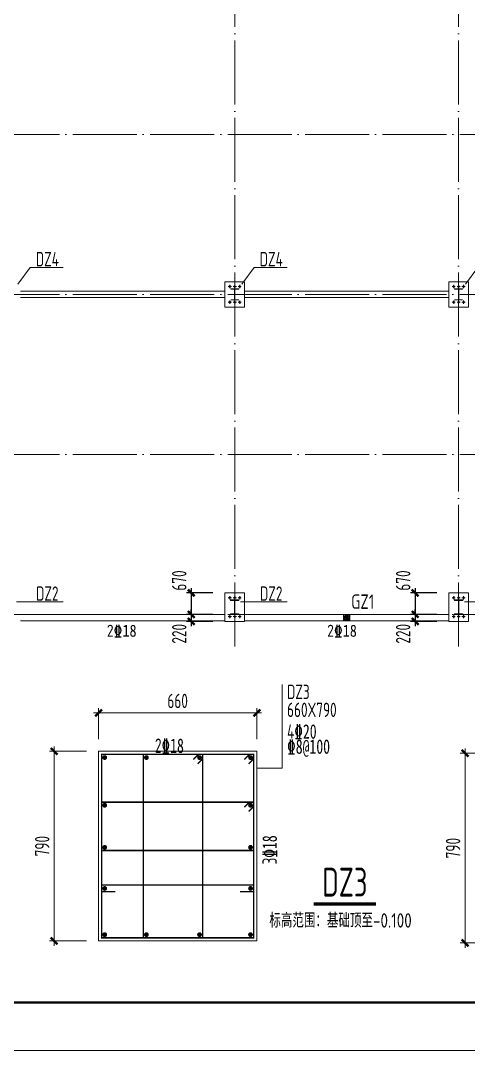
# Model space of a CAD drawing. Header units: millimetres. Extents: x 19781 to 898973, y -947928 to -267362.
# Drawn here: x 187047 to 201047, y -384690 to -352504 of the extents above; entities that cross this region are included whole.
import ezdxf
from ezdxf.enums import TextEntityAlignment as Align

# ---------------------------------------------------------------- set-up
doc = ezdxf.new("R2010")
doc.units = ezdxf.units.MM
doc.header["$LTSCALE"] = 100
doc.linetypes.add('CENTERX2', pattern=[101.599999, 63.5, -12.7, 12.7, -12.7])
doc.linetypes.add('DOTE', pattern=[2.42, 2, -0.2, 0.02, -0.2])
doc.layers.get('0').update_dxf_attribs({"lineweight": 18})
for name, color, linetype, lineweight in [('10', 7, 'Continuous', 18), ('1000', 2, 'Continuous', 18), ('11000', 4, 'Continuous', 18), ('14', 2, 'Continuous', 18), ('BORDER', 7, 'Continuous', 18), ('DIM', 3, 'Continuous', 18), ('DOTE', 1, 'DOTE', 18), ('HATCH', 254, 'Continuous', 18), ('HIDE_BEAMDIMMASS', 2, 'Continuous', 18), ('REIN', 1, 'Continuous', 18), ('S_BEAM', 4, 'Continuous', 18), ('S_BEAMDIMLOCAL', 7, 'Continuous', 18), ('TEXT', 7, 'Continuous', 18), ('图名下划线', 7, 'Continuous', 18), ('数字', 3, 'Continuous', 20), ('柱', 2, 'Continuous', 18), ('楼板负筋文字', 7, 'Continuous', 18), ('轴线', 1, 'CENTERX2', 13), ('钢柱', 4, 'Continuous', 20)]:
    doc.layers.add(name, color=color, linetype=linetype, lineweight=lineweight)
doc.styles.get("Standard").update_dxf_attribs({"font": 'tssdeng.shx', "bigfont": 'hztxt.shx'})
doc.styles.add('TSSD_REIN', font='tssdeng.shx', dxfattribs={"width": 0.7, "bigfont": 'hztxt.shx'})
doc.dimstyles.new('TSSD_100_100', dxfattribs={"dimtxt": 300, "dimasz": 100, "dimexe": 100, "dimexo": 250, "dimgap": 100, "dimtad": 1, "dimdec": 0, "dimzin": 0, "dimdsep": 46, "dimtxsty": 'TSSD_REIN', "dimblk": 'ARCHTICK', "dimcen": 0, "dimdle": 100, "dimclrt": 7, "dimadec": 0, "dimazin": 0, "dimtfac": 1, "dimtdec": 0, "dimtix": 1, "dimtmove": 2, "dimatfit": 3, "dimfxl": 1, "dimtolj": 1, "dimtzin": 0, "dimarcsym": 0})
pattern_1 = [(315, (0, 0), (7.07106781, 7.07106781), []), (315, (0, -2.5), (7.07106781, 7.07106781), [])]

# ---------------------------------------------------------------- blocks, each defined once
blk = doc.blocks.new('_ArchTick_0')
at = {"color": 0, "linetype": 'ByBlock'}
blk.add_lwpolyline([(-0.71, -0.71, 0.5, 0.5, 0), (0.71, 0.71, 0.5, 0.5, 0)], format="xyseb", dxfattribs=at)
blk = doc.blocks.new('*X958')
at = {"layer": 'DIM', "color": 0, "lineweight": -2, "ltscale": 100, "transparency": 16777216}
for p, q in [((193062, -370392), (192232, -370392)), ((192382, -370242), (192382, -371212)), ((193062, -371062), (192232, -371062))]:
    blk.add_line(p, q, dxfattribs=at)
at = {"layer": 'DIM', "color": 0, "lineweight": -2, "ltscale": 100, "transparency": 16777216, "xscale": 150, "yscale": 150, "zscale": 150}
for p, rotation in [((192382, -370392), 90), ((192382, -371062), 270)]:
    blk.add_blockref('_ArchTick_0', p, dxfattribs=dict(at, rotation=rotation))
at = {"layer": 'DIM', "color": 7, "ltscale": 100, "transparency": 16777216, "insert": (192007, -370005), "char_height": 450, "width": 2385, "attachment_point": 5, "rotation": 90, "style": 'TSSD_REIN'}
blk.add_mtext('670', dxfattribs=at)
blk = doc.blocks.new('_ARCHTICK')
at = {"color": 0, "linetype": 'ByBlock', "const_width": 0.5}
blk.add_lwpolyline([(-0.5, -0.5), (0.5, 0.5)], dxfattribs=at)
blk = doc.blocks.new('*X959')
at = {"layer": 'DIM', "color": 0, "lineweight": -2, "ltscale": 100, "transparency": 16777216}
for p, q in [((193062, -371062), (192232, -371062)), ((192382, -371062), (192382, -370912)), ((192382, -371062), (192382, -371282)), ((193062, -371282), (192232, -371282)), ((192382, -371282), (192382, -371432))]:
    blk.add_line(p, q, dxfattribs=at)
at = {"layer": 'DIM', "color": 0, "lineweight": -2, "ltscale": 100, "transparency": 16777216, "xscale": 150, "yscale": 150, "zscale": 150}
for p, rotation in [((192382, -371062), 270), ((192382, -371282), 90)]:
    blk.add_blockref('_ArchTick_0', p, dxfattribs=dict(at, rotation=rotation))
at = {"layer": 'DIM', "color": 7, "ltscale": 100, "transparency": 16777216, "insert": (192007, -371669), "char_height": 450, "width": 2430, "attachment_point": 5, "rotation": 90, "style": 'TSSD_REIN'}
blk.add_mtext('220', dxfattribs=at)
blk = doc.blocks.new('*X962')
at = {"layer": 'DIM', "color": 0, "lineweight": -2, "ltscale": 100, "transparency": 16777216}
for p, q in [((200062, -370392), (199232, -370392)), ((199382, -370242), (199382, -371212)), ((200062, -371062), (199232, -371062))]:
    blk.add_line(p, q, dxfattribs=at)
at = {"layer": 'DIM', "color": 0, "lineweight": -2, "ltscale": 100, "transparency": 16777216, "xscale": 150, "yscale": 150, "zscale": 150}
for p, rotation in [((199382, -370392), 90), ((199382, -371062), 270)]:
    blk.add_blockref('_ArchTick_0', p, dxfattribs=dict(at, rotation=rotation))
at = {"layer": 'DIM', "color": 7, "ltscale": 100, "transparency": 16777216, "insert": (199007, -370005), "char_height": 450, "width": 2385, "attachment_point": 5, "rotation": 90, "style": 'TSSD_REIN'}
blk.add_mtext('670', dxfattribs=at)
blk = doc.blocks.new('*X963')
at = {"layer": 'DIM', "color": 0, "lineweight": -2, "ltscale": 100, "transparency": 16777216}
for p, q in [((200062, -371062), (199232, -371062)), ((199382, -371062), (199382, -370912)), ((199382, -371062), (199382, -371282)), ((200062, -371282), (199232, -371282)), ((199382, -371282), (199382, -371432))]:
    blk.add_line(p, q, dxfattribs=at)
at = {"layer": 'DIM', "color": 0, "lineweight": -2, "ltscale": 100, "transparency": 16777216, "xscale": 150, "yscale": 150, "zscale": 150}
for p, rotation in [((199382, -371062), 270), ((199382, -371282), 90)]:
    blk.add_blockref('_ArchTick_0', p, dxfattribs=dict(at, rotation=rotation))
at = {"layer": 'DIM', "color": 7, "ltscale": 100, "transparency": 16777216, "insert": (199007, -371669), "char_height": 450, "width": 2430, "attachment_point": 5, "rotation": 90, "style": 'TSSD_REIN'}
blk.add_mtext('220', dxfattribs=at)
blk = doc.blocks.new('*X1391')
at = {"layer": 'DIM', "color": 0, "lineweight": -2, "ltscale": 100, "transparency": 16777216}
for p, q in [((1038, 5690), (265, 5690)), ((365, 5790), (365, 1640)), ((1038, 1740), (265, 1740))]:
    blk.add_line(p, q, dxfattribs=at)
at = {"layer": 'DIM', "color": 0, "lineweight": -2, "ltscale": 100, "transparency": 16777216, "xscale": 100, "yscale": 100, "zscale": 100}
for p, rotation in [((365, 5690), 90), ((365, 1740), 270)]:
    blk.add_blockref('_ArchTick_0', p, dxfattribs=dict(at, rotation=rotation))
at = {"layer": 'DIM', "color": 7, "ltscale": 100, "transparency": 16777216, "insert": (115, 3715), "char_height": 300, "width": 1620, "attachment_point": 5, "rotation": 90, "style": 'TSSD_REIN'}
blk.add_mtext('790', dxfattribs=at)
blk = doc.blocks.new('*X1392')
at = {"layer": 'DIM', "color": 0, "lineweight": -2, "ltscale": 100, "transparency": 16777216}
for p, q in [((1188, 6490), (4688, 6490)), ((1288, 5940), (1288, 6590)), ((4588, 5940), (4588, 6590))]:
    blk.add_line(p, q, dxfattribs=at)
at = {"layer": 'DIM', "color": 0, "lineweight": -2, "ltscale": 100, "transparency": 16777216, "xscale": 100, "yscale": 100, "zscale": 100, "rotation": 180}
blk.add_blockref('_ArchTick_0', (1288, 6490), dxfattribs=at)
at = {"layer": 'DIM', "color": 0, "lineweight": -2, "ltscale": 100, "transparency": 16777216, "xscale": 100, "yscale": 100, "zscale": 100}
blk.add_blockref('_ArchTick_0', (4588, 6490), dxfattribs=at)
at = {"layer": 'DIM', "color": 7, "ltscale": 100, "transparency": 16777216, "insert": (2938, 6740), "char_height": 300, "width": 1590, "attachment_point": 5, "style": 'TSSD_REIN'}
blk.add_mtext('660', dxfattribs=at)
blk = doc.blocks.new('*X1394')
at = {"layer": 'DIM', "color": 0, "lineweight": -2, "ltscale": 100, "transparency": 16777216}
for p, q in [((1038, 5690), (265, 5690)), ((365, 5790), (365, 1640)), ((1038, 1740), (265, 1740))]:
    blk.add_line(p, q, dxfattribs=at)
at = {"layer": 'DIM', "color": 0, "lineweight": -2, "ltscale": 100, "transparency": 16777216, "xscale": 100, "yscale": 100, "zscale": 100}
for p, rotation in [((365, 5690), 90), ((365, 1740), 270)]:
    blk.add_blockref('_ArchTick_0', p, dxfattribs=dict(at, rotation=rotation))
at = {"layer": 'DIM', "color": 7, "ltscale": 100, "transparency": 16777216, "insert": (115, 3715), "char_height": 300, "width": 1620, "attachment_point": 5, "rotation": 90, "style": 'TSSD_REIN'}
blk.add_mtext('790', dxfattribs=at)
blk = doc.blocks.new('*X1395')
at = {"layer": 'DIM', "color": 0, "lineweight": -2, "ltscale": 100, "transparency": 16777216}
for p, q in [((1188, 6490), (4438, 6490)), ((1288, 5940), (1288, 6590)), ((4338, 5940), (4338, 6590))]:
    blk.add_line(p, q, dxfattribs=at)
at = {"layer": 'DIM', "color": 0, "lineweight": -2, "ltscale": 100, "transparency": 16777216, "xscale": 100, "yscale": 100, "zscale": 100, "rotation": 180}
blk.add_blockref('_ArchTick_0', (1288, 6490), dxfattribs=at)
at = {"layer": 'DIM', "color": 0, "lineweight": -2, "ltscale": 100, "transparency": 16777216, "xscale": 100, "yscale": 100, "zscale": 100}
blk.add_blockref('_ArchTick_0', (4338, 6490), dxfattribs=at)
at = {"layer": 'DIM', "color": 7, "ltscale": 100, "transparency": 16777216, "insert": (2813, 6740), "char_height": 300, "width": 1590, "attachment_point": 5, "style": 'TSSD_REIN'}
blk.add_mtext('610', dxfattribs=at)
blk = doc.blocks.new('A$C42567538')
at = {"layer": '1000', "ltscale": 100}
blk.add_lwpolyline([(4587.9, 5690), (1287.9, 5690), (1287.9, 1740), (4587.9, 1740)], close=True, dxfattribs=at)
at = {"layer": 'REIN', "ltscale": 100}
for points in [[(4522.9, 5625, 30, 30, 0), (1352.9, 5625, 30, 30, 0), (1352.9, 1805, 30, 30, 0), (4522.9, 1805, 30, 30, 0)], [(1392.9, 5560, 50, 50, 1), (1442.9, 5560, 50, 50, 1)], [(3459.9, 5625, 30, 30, 0), (2221.9, 5625, 30, 30, 0), (2221.9, 1805, 30, 30, 0), (3459.9, 1805, 30, 30, 0)], [(2261.9, 5560, 50, 50, 1), (2311.9, 5560, 50, 50, 1)], [(3369.9, 5560, 50, 50, 1), (3419.9, 5560, 50, 50, 1)], [(4432.9, 5560, 50, 50, 1), (4482.9, 5560, 50, 50, 1)], [(4522.9, 4631, 30, 30, 0), (1352.9, 4631, 30, 30, 0), (1352.9, 3624, 30, 30, 0), (4522.9, 3624, 30, 30, 0)], [(1392.9, 4566, 50, 50, 1), (1442.9, 4566, 50, 50, 1)], [(4432.9, 4566, 50, 50, 1), (4482.9, 4566, 50, 50, 1)], [(1392.9, 3689, 50, 50, 1), (1442.9, 3689, 50, 50, 1)], [(4432.9, 3689, 50, 50, 1), (4482.9, 3689, 50, 50, 1)], [(1392.9, 2833, 50, 50, 1), (1442.9, 2833, 50, 50, 1)], [(4432.9, 2833, 50, 50, 1), (4482.9, 2833, 50, 50, 1)], [(1392.9, 1870, 50, 50, 1), (1442.9, 1870, 50, 50, 1)], [(2261.9, 1870, 50, 50, 1), (2311.9, 1870, 50, 50, 1)], [(3369.9, 1870, 50, 50, 1), (3419.9, 1870, 50, 50, 1)], [(4432.9, 1870, 50, 50, 1), (4482.9, 1870, 50, 50, 1)]]:
    blk.add_lwpolyline(points, format="xyseb", close=True, dxfattribs=at)
for points in [[(3264.1, 5521.1, 30, 30, 0), (3368.1, 5625, 30, 30, 0)], [(4327.1, 5521.1, 30, 30, 0), (4431.1, 5625, 30, 30, 0)], [(3459.9, 5533.1, 30, 30, 0), (3356.1, 5429.2, 30, 30, 0)], [(4522.9, 5533.1, 30, 30, 0), (4419.1, 5429.2, 30, 30, 0)], [(4327.1, 4527.1, 30, 30, 0), (4431.1, 4631, 30, 30, 0)], [(4522.9, 4539.1, 30, 30, 0), (4419.1, 4435.2, 30, 30, 0)], [(1352.9, 2907, 30, 30, 0), (4522.9, 2907, 30, 30, 0)], [(1352.9, 2768, 30, 30, 0), (1636.9, 2768, 30, 30, 0)], [(4522.9, 2768, 30, 30, 0), (4238.9, 2768, 30, 30, 0)]]:
    blk.add_lwpolyline(points, format="xyseb", dxfattribs=at)
at = {"layer": 'TEXT', "lineweight": 9}
for q in [(5118.9, 7079), (4587.9, 5339)]:
    blk.add_line((5118.9, 5339), q, dxfattribs=at)
at = {"layer": '图名下划线'}
blk.add_lwpolyline([(5775.9, 2507.1, 70.1, 70.1, 0), (7071.9, 2507.1, 70.1, 70.1, 0)], format="xyseb", dxfattribs=at)
at = {"layer": 'TEXT', "lineweight": 9, "style": 'TSSD_REIN'}
for s, width, p in [('DZ3', 0.7, (5218.9, 6779)), ('660X790', 0.7, (5218.9, 6404)), ('标高范围：基础顶至-0.100', 0.8, (4849.5, 2016))]:
    blk.add_text(s, height=300, dxfattribs=dict(at, width=width)).set_placement(p)
at = {"layer": 'TEXT', "lineweight": 9, "char_height": 300, "attachment_point": 7, "style": 'TSSD_REIN'}
for s, insert, width in [('4{\\fsimsun|b0|i0|c0|p253;\x8420}', (5218.9, 5949), 831.5), ('2{\\fsimsun|b0|i0|c0|p253;\x8418}', (2465.9, 5653), 764), ('{\\fsimsun|b0|i0|c0|p253;\x848@100}', (5220.1, 5574), 1369.75)]:
    blk.add_mtext(s, dxfattribs=dict(at, insert=insert, width=width))
at = {"layer": 'TEXT', "lineweight": 9, "insert": (5009.9, 3333), "char_height": 300, "width": 741.5, "attachment_point": 7, "rotation": 90, "style": 'TSSD_REIN'}
blk.add_mtext('3{\\fsimsun|b0|i0|c0|p253;\x8418}', dxfattribs=at)
at = {"layer": '楼板负筋文字', "style": 'TSSD_REIN', "width": 0.7}
blk.add_text('DZ3', height=600, dxfattribs=at).set_placement((5950.6, 2664.3))
at = {"layer": 'DIM', "ltscale": 100}
dim = blk.add_linear_dim(base=(4587.9, 6490), p1=(1287.9, 5690), p2=(4587.9, 5690), text='660', dimstyle='TSSD_100_100', override={"dimsah": 1}, dxfattribs=at)
dim.commit()
dim.dimension.update_dxf_attribs({"geometry": '*X1392', "text_midpoint": (2937.9, 6740)})
dim = blk.add_linear_dim(base=(365.4, 1740), p1=(1287.9, 5690), p2=(1287.9, 1740), angle=270, text='790', dimstyle='TSSD_100_100', override={"dimsah": 1}, dxfattribs=at)
dim.commit()
dim.dimension.update_dxf_attribs({"geometry": '*X1391', "text_midpoint": (115.4, 3715)})
blk = doc.blocks.new('A$C57D44CBD')
at = {"layer": '1000', "ltscale": 100}
blk.add_lwpolyline([(4337.9, 5690), (1287.9, 5690), (1287.9, 1740), (4337.9, 1740)], close=True, dxfattribs=at)
at = {"layer": 'REIN', "ltscale": 100}
for points in [[(4272.9, 5625, 30, 30, 0), (1352.9, 5625, 30, 30, 0), (1352.9, 1805, 30, 30, 0), (4272.9, 1805, 30, 30, 0)], [(1392.9, 5560, 50, 50, 1), (1442.9, 5560, 50, 50, 1)], [(3325.9, 5625, 30, 30, 0), (2221.9, 5625, 30, 30, 0), (2221.9, 1805, 30, 30, 0), (3325.9, 1805, 30, 30, 0)], [(2261.9, 5560, 50, 50, 1), (2311.9, 5560, 50, 50, 1)], [(3235.9, 5560, 50, 50, 1), (3285.9, 5560, 50, 50, 1)], [(4182.9, 5560, 50, 50, 1), (4232.9, 5560, 50, 50, 1)], [(4272.9, 4631, 30, 30, 0), (1352.9, 4631, 30, 30, 0), (1352.9, 3624, 30, 30, 0), (4272.9, 3624, 30, 30, 0)], [(1392.9, 4566, 50, 50, 1), (1442.9, 4566, 50, 50, 1)], [(4182.9, 4566, 50, 50, 1), (4232.9, 4566, 50, 50, 1)], [(1392.9, 3689, 50, 50, 1), (1442.9, 3689, 50, 50, 1)], [(4182.9, 3689, 50, 50, 1), (4232.9, 3689, 50, 50, 1)], [(1392.9, 2833, 50, 50, 1), (1442.9, 2833, 50, 50, 1)], [(4182.9, 2833, 50, 50, 1), (4232.9, 2833, 50, 50, 1)], [(1392.9, 1870, 50, 50, 1), (1442.9, 1870, 50, 50, 1)], [(2261.9, 1870, 50, 50, 1), (2311.9, 1870, 50, 50, 1)], [(3235.9, 1870, 50, 50, 1), (3285.9, 1870, 50, 50, 1)], [(4182.9, 1870, 50, 50, 1), (4232.9, 1870, 50, 50, 1)]]:
    blk.add_lwpolyline(points, format="xyseb", close=True, dxfattribs=at)
for points in [[(3130.1, 5521.1, 30, 30, 0), (3234.1, 5625, 30, 30, 0)], [(4077.1, 5521.1, 30, 30, 0), (4181.1, 5625, 30, 30, 0)], [(3325.9, 5533.1, 30, 30, 0), (3222.1, 5429.2, 30, 30, 0)], [(4272.9, 5533.1, 30, 30, 0), (4169.1, 5429.2, 30, 30, 0)], [(4077.1, 4527.1, 30, 30, 0), (4181.1, 4631, 30, 30, 0)], [(4272.9, 4539.1, 30, 30, 0), (4169.1, 4435.2, 30, 30, 0)], [(1352.9, 2907, 30, 30, 0), (4272.9, 2907, 30, 30, 0)], [(1352.9, 2768, 30, 30, 0), (1636.9, 2768, 30, 30, 0)], [(4272.9, 2768, 30, 30, 0), (3988.9, 2768, 30, 30, 0)]]:
    blk.add_lwpolyline(points, format="xyseb", dxfattribs=at)
at = {"layer": 'TEXT', "lineweight": 9}
for q in [(4868.9, 7079), (4337.9, 5339)]:
    blk.add_line((4868.9, 5339), q, dxfattribs=at)
at = {"layer": '图名下划线'}
blk.add_lwpolyline([(5500.9, 2390.1, 70.1, 70.1, 0), (6796.9, 2390.1, 70.1, 70.1, 0)], format="xyseb", dxfattribs=at)
at = {"layer": 'TEXT', "lineweight": 9, "style": 'TSSD_REIN'}
for s, width, p in [('DZ4', 0.7, (4968.9, 6779)), ('610X790', 0.7, (4968.9, 6404)), ('标高范围：基础顶至-0.100', 0.8, (4574.5, 1899))]:
    blk.add_text(s, height=300, dxfattribs=dict(at, width=width)).set_placement(p)
at = {"layer": 'TEXT', "lineweight": 9, "char_height": 300, "attachment_point": 7, "style": 'TSSD_REIN'}
for s, insert, width in [('4{\\fsimsun|b0|i0|c0|p253;\x8420}', (4968.9, 5949), 831.5), ('2{\\fsimsun|b0|i0|c0|p253;\x8418}', (2465.9, 5653), 764), ('{\\fsimsun|b0|i0|c0|p253;\x848@100}', (4970.1, 5574), 1369.75)]:
    blk.add_mtext(s, dxfattribs=dict(at, insert=insert, width=width))
at = {"layer": 'TEXT', "lineweight": 9, "insert": (4759.9, 3333), "char_height": 300, "width": 741.5, "attachment_point": 7, "rotation": 90, "style": 'TSSD_REIN'}
blk.add_mtext('3{\\fsimsun|b0|i0|c0|p253;\x8418}', dxfattribs=at)
at = {"layer": '楼板负筋文字', "style": 'TSSD_REIN', "width": 0.7}
blk.add_text('DZ4', height=600, dxfattribs=at).set_placement((5675.6, 2547.3))
at = {"layer": 'DIM', "ltscale": 100}
dim = blk.add_linear_dim(base=(4337.9, 6490), p1=(1287.9, 5690), p2=(4337.9, 5690), text='610', dimstyle='TSSD_100_100', override={"dimsah": 1}, dxfattribs=at)
dim.commit()
dim.dimension.update_dxf_attribs({"geometry": '*X1395', "text_midpoint": (2812.9, 6740)})
dim = blk.add_linear_dim(base=(365.4, 1740), p1=(1287.9, 5690), p2=(1287.9, 1740), angle=270, text='790', dimstyle='TSSD_100_100', override={"dimsah": 1}, dxfattribs=at)
dim.commit()
dim.dimension.update_dxf_attribs({"geometry": '*X1394', "text_midpoint": (115.4, 3715)})

msp = doc.modelspace()

# ---------------------------------------------------------------- hatches: boundary and pattern name
h = msp.add_hatch(color=256)
edge = h.paths.add_edge_path(flags=0)
edge.add_arc((193587, -360817), 26, 0, 360)
h = msp.add_hatch(color=256)
edge = h.paths.add_edge_path(flags=0)
edge.add_arc((193742, -360817), 26, 0, 360)
h = msp.add_hatch(color=256)
edge = h.paths.add_edge_path(flags=0)
edge.add_arc((193897, -360817), 26, 0, 360)
h = msp.add_hatch(color=256)
edge = h.paths.add_edge_path(flags=0)
edge.add_arc((200587, -360817), 26, 0, 360)
h = msp.add_hatch(color=256)
edge = h.paths.add_edge_path(flags=0)
edge.add_arc((200742, -360817), 26, 0, 360)
h = msp.add_hatch(color=256)
edge = h.paths.add_edge_path(flags=0)
edge.add_arc((200897, -360817), 26, 0, 360)
h = msp.add_hatch(color=256)
edge = h.paths.add_edge_path(flags=0)
edge.add_arc((193587, -361307), 26, 0, 360)
h = msp.add_hatch(color=256)
edge = h.paths.add_edge_path(flags=0)
edge.add_arc((193742, -361307), 26, 0, 360)
h = msp.add_hatch(color=256)
edge = h.paths.add_edge_path(flags=0)
edge.add_arc((193897, -361307), 26, 0, 360)
h = msp.add_hatch(color=256)
edge = h.paths.add_edge_path(flags=0)
edge.add_arc((200587, -361307), 26, 0, 360)
h = msp.add_hatch(color=256)
edge = h.paths.add_edge_path(flags=0)
edge.add_arc((200742, -361307), 26, 0, 360)
h = msp.add_hatch(color=256)
edge = h.paths.add_edge_path(flags=0)
edge.add_arc((200897, -361307), 26, 0, 360)
h = msp.add_hatch(color=256)
edge = h.paths.add_edge_path(flags=0)
edge.add_arc((193587, -370542), 26, 0, 360)
h = msp.add_hatch(color=256)
edge = h.paths.add_edge_path(flags=0)
edge.add_arc((193742, -370542), 26, 0, 360)
h = msp.add_hatch(color=256)
edge = h.paths.add_edge_path(flags=0)
edge.add_arc((193897, -370542), 26, 0, 360)
h = msp.add_hatch(color=256)
edge = h.paths.add_edge_path(flags=0)
edge.add_arc((200587, -370542), 26, 0, 360)
h = msp.add_hatch(color=256)
edge = h.paths.add_edge_path(flags=0)
edge.add_arc((200742, -370542), 26, 0, 360)
h = msp.add_hatch(color=256)
edge = h.paths.add_edge_path(flags=0)
edge.add_arc((200897, -370542), 26, 0, 360)
h = msp.add_hatch(color=256)
edge = h.paths.add_edge_path(flags=0)
edge.add_arc((193587, -371132), 26, 0, 360)
h = msp.add_hatch(color=256)
edge = h.paths.add_edge_path(flags=0)
edge.add_arc((193742, -371132), 26, 0, 360)
h = msp.add_hatch(color=256)
edge = h.paths.add_edge_path(flags=0)
edge.add_arc((193897, -371132), 26, 0, 360)
h = msp.add_hatch(color=256)
edge = h.paths.add_edge_path(flags=0)
edge.add_arc((200587, -371132), 26, 0, 360)
h = msp.add_hatch(color=256)
edge = h.paths.add_edge_path(flags=0)
edge.add_arc((200742, -371132), 26, 0, 360)
h = msp.add_hatch(color=256)
edge = h.paths.add_edge_path(flags=0)
edge.add_arc((200897, -371132), 26, 0, 360)
at = {"layer": '10', "ltscale": 100}
h = msp.add_hatch(dxfattribs=at)
h.set_pattern_fill('金属', color=256, style=0, pattern_type=0)
h.set_pattern_definition(pattern_1)
h.paths.add_polyline_path([(193746, -361227), (193867, -361227), (193867, -361237), (193617, -361237), (193617, -361227), (193738, -361227), (193738, -360897), (193617, -360897), (193617, -360887), (193867, -360887), (193867, -360897), (193746, -360897)], flags=0)
h = msp.add_hatch(dxfattribs=at)
h.set_pattern_fill('金属', color=256, style=0, pattern_type=0)
h.set_pattern_definition(pattern_1)
h.paths.add_polyline_path([(200746, -361227), (200867, -361227), (200867, -361237), (200617, -361237), (200617, -361227), (200738, -361227), (200738, -360897), (200617, -360897), (200617, -360887), (200867, -360887), (200867, -360897), (200746, -360897)], flags=0)
h = msp.add_hatch(dxfattribs=at)
h.set_pattern_fill('金属', color=256, style=0, pattern_type=0)
h.set_pattern_definition(pattern_1)
h.paths.add_polyline_path([(193746, -371050), (193872, -371050), (193872, -371062), (193612, -371062), (193612, -371050), (193738, -371050), (193738, -370624), (193612, -370624), (193612, -370612), (193872, -370612), (193872, -370624), (193746, -370624)], flags=0)
h = msp.add_hatch(dxfattribs=at)
h.set_pattern_fill('金属', color=256, style=0, pattern_type=0)
h.set_pattern_definition(pattern_1)
h.paths.add_polyline_path([(200746, -371050), (200872, -371050), (200872, -371062), (200612, -371062), (200612, -371050), (200738, -371050), (200738, -370624), (200612, -370624), (200612, -370612), (200872, -370612), (200872, -370624), (200746, -370624)], flags=0)
at = {"layer": 'HATCH', "ltscale": 100}
h = msp.add_hatch(dxfattribs=at)
h.set_pattern_fill('ARMORED', color=256, style=0, pattern_type=0)
h.set_pattern_definition([(50, (0, 0), (-18.634971, 69.5466595), [7.5, -82.5]), (355, (0, 0), (26.726018, 71.667073), [6, -66]), (100.4514, (5.98, -0.52), (-78.641672, 43.76628), [6.374019, -70.114211]), (46.1842, (0, 20), (-20.948094, 105.948937), [11.25, -123.75]), (96.6356, (8.89, 18.62), (-113.332098, 73.354178), [9.56103, -105.1713]), (351.1842, (0, 20), (93.466195, 97.41186), [9, -99]), (21, (10, 15), (17.4183765, 69.861292), [7.5, -82.5]), (326, (10, 15), (58.119989, 49.724404), [6, -66]), (71.4514, (14.974, 11.645), (-47.563243, 76.40509), [6.374019, -70.114211]), (37.5, (0, 0), (1.2159855, 33.2893854), [0.01, -65.2, 0.01, -67, 0.01, -66.25]), (7.5, (0, 0), (26.3069537, 39.4411712), [0.01, -38.2, 0.01, -63.7, 0.01, -25.25]), (327.5, (-22.3, 0), (53.3822436, -2.2554872), [0.01, -25, 0.01, -78, 0.01, -103.5]), (317.5, (-32.3, 0), (58.318617, 10.010498), [0.01, -32.5, 0.01, -51.8, 0.01, -73.5]), (45, (0, 0), (-35.355339, 35.355339), [])])
h.paths.add_polyline_path([(197342, -371062), (197342, -371262), (197142, -371262), (197142, -371062)], flags=0)

# ---------------------------------------------------------------- linework, layer by layer
at = {"layer": '1000', "ltscale": 100}
for points in [[(193437, -360667), (193437, -361457), (194047, -361457), (194047, -360667)], [(200437, -360667), (200437, -361457), (201047, -361457), (201047, -360667)], [(194047, -371282), (193437, -371282), (193437, -370392), (194047, -370392)], [(201047, -371282), (200437, -371282), (200437, -370392), (201047, -370392)]]:
    msp.add_lwpolyline(points, close=True, dxfattribs=at)
at = {"layer": '11000'}
for centre in [(193587, -360817), (193742, -360817), (193897, -360817), (200587, -360817), (200742, -360817), (200897, -360817), (193587, -361307), (193742, -361307), (193897, -361307), (200587, -361307), (200742, -361307), (200897, -361307), (193587, -370542), (193742, -370542), (193897, -370542), (200587, -370542), (200742, -370542), (200897, -370542), (193587, -371132), (193742, -371132), (193897, -371132), (200587, -371132), (200742, -371132), (200897, -371132)]:
    msp.add_circle(centre, 26, dxfattribs=at)
at = {"layer": 'BORDER'}
msp.add_lwpolyline([(157416.79, -384690.47), (157416.79, -321690.47), (291066.79, -321690.47), (291066.79, -384690.47)], close=True, dxfattribs=at)
msp.add_lwpolyline([(161166.79, -383190.47, 75, 75, 0), (161166.79, -323190.47, 75, 75, 0), (289566.79, -323190.47, 75, 75, 0), (289566.79, -383190.47, 75, 75, 0)], format="xyseb", close=True, dxfattribs=at)
at = {"layer": 'DOTE', "linetype": 'DOTE', "ltscale": 10}
for p, q in [((193742, -372062), (193742, -330062)), ((200742, -372062), (200742, -330062)), ((171742, -356062), (271742, -356062)), ((171742, -361062), (271742, -361062)), ((171742, -366062), (271742, -366062)), ((171742, -371062), (271742, -371062))]:
    msp.add_line(p, q, dxfattribs=at)
at = {"layer": 'S_BEAM'}
for p, q in [((187047, -360962), (193437.01, -360962)), ((194047.01, -360962), (200437.01, -360962)), ((187047, -361162), (193437.01, -361162)), ((194047.01, -361162), (200437.01, -361162)), ((187047, -371062), (193437.01, -371062)), ((194047.01, -371062), (200437.01, -371062)), ((187047, -371262), (193437.01, -371262)), ((194047.01, -371262), (200437.01, -371262))]:
    msp.add_line(p, q, dxfattribs=at)
at = {"layer": '数字', "ltscale": 100}
for p, q in [((186960, -360746), (187344.43, -360216.58)), ((187344.43, -360216.58), (188380, -360216.58)), ((193960, -360746), (194344.43, -360216.58)), ((194344.43, -360216.58), (195380, -360216.58)), ((200960, -360746), (201344.43, -360216.58)), ((186922.43, -370670.58), (188378, -370670.58)), ((193922.43, -370670.58), (195378, -370670.58)), ((200922.43, -370670.58), (202378, -370670.58))]:
    msp.add_line(p, q, dxfattribs=at)
at = {"layer": '柱'}
msp.add_lwpolyline([(197342, -371062), (197342, -371262), (197142, -371262), (197142, -371062)], close=True, dxfattribs=at)
at = {"layer": '轴线'}
for p, q in [((193587, -360766), (193587, -360868)), ((193742, -360766), (193742, -360868)), ((193897, -360766), (193897, -360868)), ((200587, -360766), (200587, -360868)), ((200742, -360766), (200742, -360868)), ((200897, -360766), (200897, -360868)), ((193536, -360817), (193638, -360817)), ((193793, -360817), (193691, -360817)), ((193948, -360817), (193846, -360817)), ((200536, -360817), (200638, -360817)), ((200793, -360817), (200691, -360817)), ((200948, -360817), (200846, -360817)), ((193536, -361307), (193638, -361307)), ((193587, -361358), (193587, -361256)), ((193793, -361307), (193691, -361307)), ((193742, -361358), (193742, -361256)), ((193948, -361307), (193846, -361307)), ((193897, -361358), (193897, -361256)), ((200536, -361307), (200638, -361307)), ((200587, -361358), (200587, -361256)), ((200793, -361307), (200691, -361307)), ((200742, -361358), (200742, -361256)), ((200948, -361307), (200846, -361307)), ((200897, -361358), (200897, -361256)), ((193536, -370542), (193638, -370542)), ((193587, -370593), (193587, -370491)), ((193793, -370542), (193691, -370542)), ((193742, -370593), (193742, -370491)), ((193948, -370542), (193846, -370542)), ((193897, -370593), (193897, -370491)), ((200536, -370542), (200638, -370542)), ((200587, -370593), (200587, -370491)), ((200793, -370542), (200691, -370542)), ((200742, -370593), (200742, -370491)), ((200948, -370542), (200846, -370542)), ((200897, -370593), (200897, -370491)), ((193587, -371183), (193587, -371081)), ((193742, -371183), (193742, -371081)), ((193897, -371183), (193897, -371081)), ((200587, -371183), (200587, -371081)), ((200742, -371183), (200742, -371081)), ((200897, -371183), (200897, -371081)), ((193536, -371132), (193638, -371132)), ((193793, -371132), (193691, -371132)), ((193948, -371132), (193846, -371132)), ((200536, -371132), (200638, -371132)), ((200793, -371132), (200691, -371132)), ((200948, -371132), (200846, -371132))]:
    msp.add_line(p, q, dxfattribs=at)
at = {"layer": '钢柱', "ltscale": 100}
for points in [[(193746, -361227), (193867, -361227), (193867, -361237), (193617, -361237), (193617, -361227), (193738, -361227), (193738, -360897), (193617, -360897), (193617, -360887), (193867, -360887), (193867, -360897), (193746, -360897)], [(200746, -361227), (200867, -361227), (200867, -361237), (200617, -361237), (200617, -361227), (200738, -361227), (200738, -360897), (200617, -360897), (200617, -360887), (200867, -360887), (200867, -360897), (200746, -360897)], [(193746, -371050), (193872, -371050), (193872, -371062), (193612, -371062), (193612, -371050), (193738, -371050), (193738, -370624), (193612, -370624), (193612, -370612), (193872, -370612), (193872, -370624), (193746, -370624)], [(200746, -371050), (200872, -371050), (200872, -371062), (200612, -371062), (200612, -371050), (200738, -371050), (200738, -370624), (200612, -370624), (200612, -370612), (200872, -370612), (200872, -370624), (200746, -370624)]]:
    msp.add_lwpolyline(points, close=True, dxfattribs=at)

# ---------------------------------------------------------------- block references
at = {"layer": '14', "ltscale": 100, "xscale": 1.5, "yscale": 1.5, "zscale": 1.5}
for name, p in [('A$C42567538', (187549.5, -383878)), ('A$C57D44CBD', (200395.5, -383940))]:
    msp.add_blockref(name, p, dxfattribs=at)

# ---------------------------------------------------------------- texts
at = {"layer": 'HIDE_BEAMDIMMASS', "width": 0.779817}
msp.add_text('GZ1', height=450, dxfattribs=at).set_placement((197384, -370890))
at = {"layer": 'S_BEAMDIMLOCAL', "char_height": 375, "width": 1177.8329, "attachment_point": 7}
for insert in [(189743.94, -371767), (196630.94, -371767)]:
    msp.add_mtext('{\\W0.863333;2\\fsimsun|b0|i0|c0|p253;\x8418}', dxfattribs=dict(at, insert=insert))
at = {"layer": '数字', "ltscale": 100, "style": 'TSSD_REIN', "width": 0.7}
for s, p in [('DZ4', (187884.36, -359959.88)), ('DZ4', (194884.36, -359959.88)), ('DZ2', (187882.36, -370413.88)), ('DZ2', (194882.36, -370413.88))]:
    msp.add_text(s, height=450, dxfattribs=at).set_placement(p, align=Align.MIDDLE_CENTER)

# ---------------------------------------------------------------- dimensions: what is measured, and where the dimension line sits
at = {"layer": 'DIM', "ltscale": 100}
for base, p1, p2, picture, middle in [((192381.68, -371062), (193437, -370392), (193437, -371062), '*X958', (192006.68, -370004.88)), ((199381.68, -371062), (200437, -370392), (200437, -371062), '*X962', (199006.68, -370004.88)), ((192381.68, -371282), (193437, -371062), (193437, -371282), '*X959', (192006.68, -371669.11)), ((199381.68, -371282), (200437, -371062), (200437, -371282), '*X963', (199006.68, -371669.11))]:
    dim = msp.add_linear_dim(base=base, p1=p1, p2=p2, angle=270, dimstyle='TSSD_100_100', override={"dimscale": 1.5, "dimsah": 1, "dimtzin": 0}, dxfattribs=at)
    dim.commit()
    dim.dimension.update_dxf_attribs({"geometry": picture, "text_midpoint": middle, "dimtype": 160})

doc.saveas('drawing.dxf')
